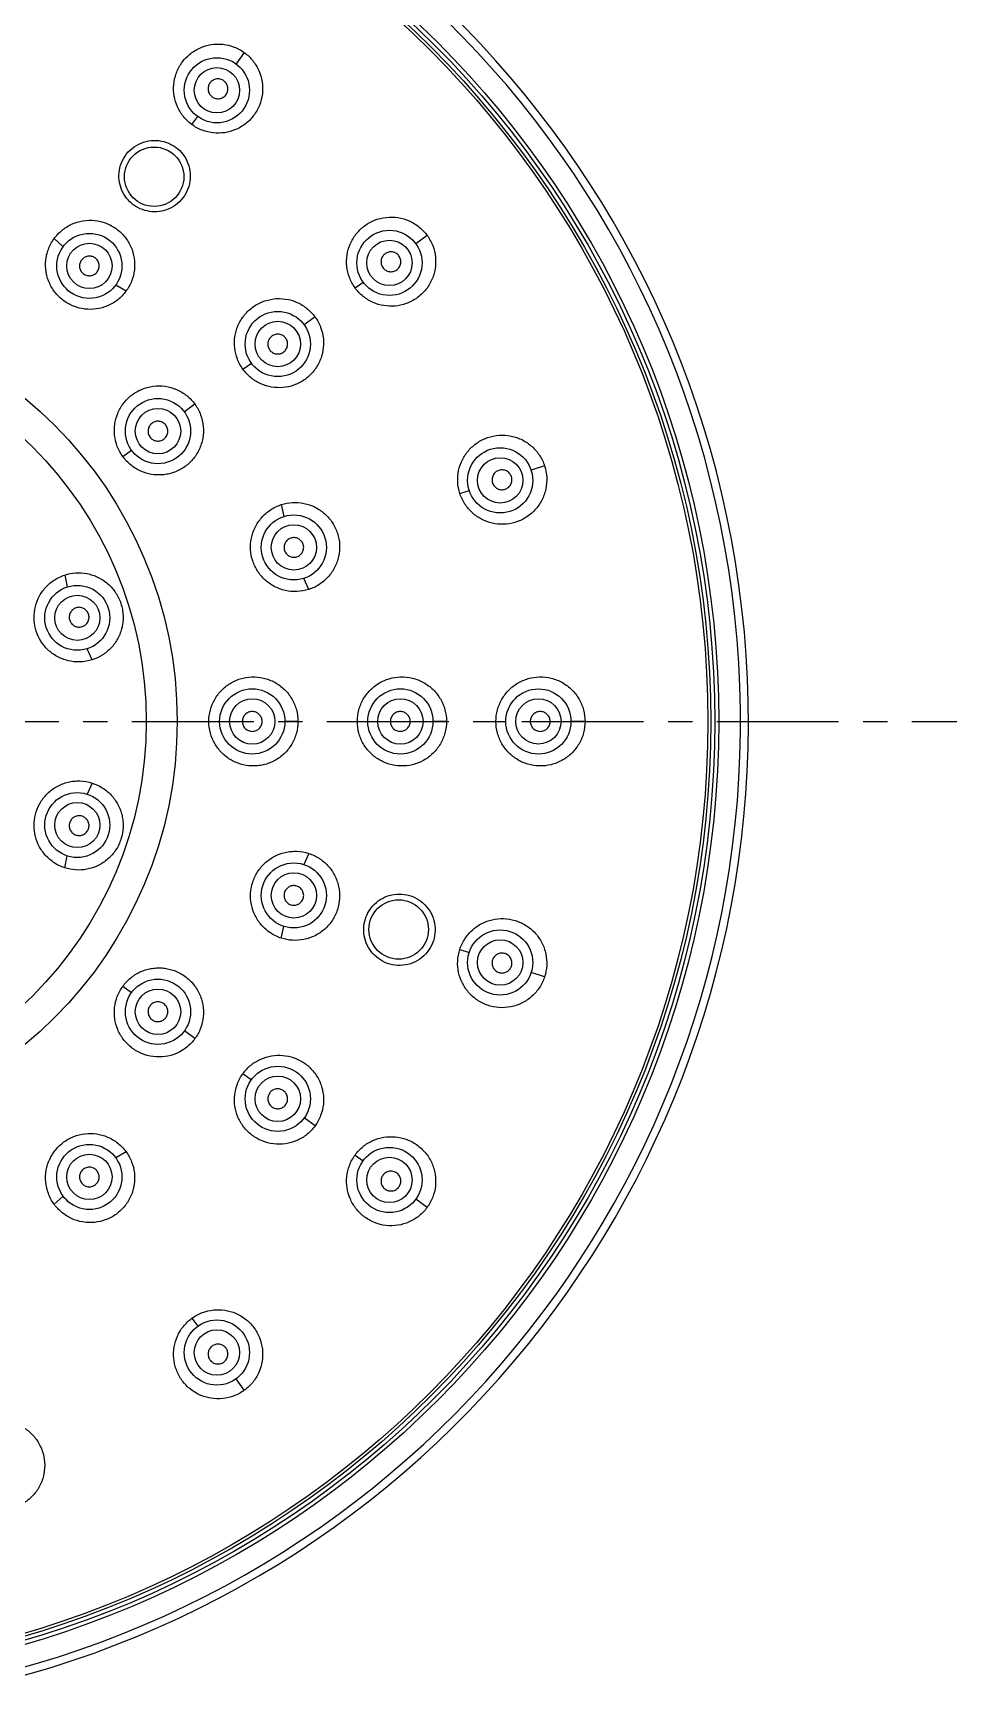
# Model space of a CAD drawing. Extents: x 0 to 1239, y 0 to 509.
# Drawn here: x 154.8 to 202.2, y 202.9 to 287.6 of the extents above; entities that cross this region are included whole.
import ezdxf

# ---------------------------------------------------------------- set-up
doc = ezdxf.new("R2010")
doc.units = 0
doc.header["$LTSCALE"] = 10
doc.header["$MEASUREMENT"] = 0
doc.linetypes.add('CENTER', pattern=[2, 1.25, -0.25, 0.25, -0.25])
doc.layers.get('0').update_dxf_attribs({"linetype": 'CONTINUOUS'})
doc.layers.add('CAXA3', color=7, linetype='CONTINUOUS', lineweight=25)

msp = doc.modelspace()

# ---------------------------------------------------------------- linework, layer by layer
at = {"color": 1, "linetype": 'CENTER', "ltscale": 0.5}
msp.add_line((79.847, 252.349), (202.165, 252.349), dxfattribs=at)
at = {"layer": 'CAXA3', "color": 7, "linetype": 'Continuous', "lineweight": 25}
for p, q in [((165.616, 286.643), (165.194, 286.062)), ((162.93, 282.947), (163.229, 283.358)), ((174.994, 277.265), (174.413, 276.843)), ((155.86, 277.102), (156.319, 276.686)), ((159.557, 274.416), (159.019, 274.724)), ((171.298, 274.579), (171.709, 274.878)), ((169.244, 273.087), (168.685, 272.681)), ((165.548, 270.402), (165.98, 270.716)), ((163.083, 268.611), (162.54, 268.217)), ((159.387, 265.926), (159.834, 266.251)), ((181.015, 265.448), (180.332, 265.226)), ((176.67, 264.036), (177.153, 264.193)), ((167.514, 263.463), (167.641, 262.857)), ((156.409, 259.855), (156.535, 259.244)), ((168.926, 259.118), (168.672, 259.683)), ((157.821, 255.51), (157.564, 256.078)), ((163.798, 252.349), (164.351, 252.349)), ((168.367, 252.349), (167.696, 252.349)), ((171.413, 252.349), (171.948, 252.349)), ((175.982, 252.349), (175.291, 252.349)), ((178.521, 252.349), (179.029, 252.349)), ((183.09, 252.349), (182.371, 252.349)), ((157.821, 249.187), (157.564, 248.619)), ((156.409, 244.842), (156.535, 245.453)), ((168.926, 245.579), (168.672, 245.014)), ((167.514, 241.234), (167.641, 241.84)), ((176.67, 240.661), (177.153, 240.504)), ((181.015, 239.249), (180.332, 239.471)), ((159.387, 238.771), (159.834, 238.447)), ((163.083, 236.086), (162.54, 236.48)), ((165.548, 234.295), (165.98, 233.981)), ((169.244, 231.61), (168.685, 232.016)), ((159.557, 230.281), (159.019, 229.973)), ((171.298, 230.118), (171.709, 229.819)), ((155.86, 227.595), (156.319, 228.011)), ((174.994, 227.432), (174.413, 227.855)), ((162.93, 221.751), (163.229, 221.339)), ((165.616, 218.054), (165.194, 218.636))]:
    msp.add_line(p, q, dxfattribs=at)
for centre, radius in [((140.7, 252.349), 49.244), ((140.7, 252.349), 49.041), ((140.7, 252.349), 48.838), ((140.7, 252.349), 48.691), ((164.21, 284.708), 1.671), ((164.21, 284.708), 1.163), ((160.991, 280.277), 1.523), ((157.669, 275.705), 1.669), ((173.059, 275.859), 1.671), ((157.669, 275.705), 1.161), ((173.059, 275.859), 1.163), ((140.7, 252.349), 21.473), ((167.332, 271.699), 1.672), ((140.7, 252.349), 19.887), ((167.332, 271.699), 1.164), ((161.187, 267.234), 1.673), ((161.187, 267.234), 1.165), ((178.74, 264.709), 1.671), ((178.74, 264.709), 1.163), ((168.157, 261.27), 1.669), ((168.157, 261.27), 1.161), ((157.05, 257.661), 1.665), ((157.05, 257.661), 1.157), ((166.024, 252.349), 1.673), ((166.024, 252.349), 1.165), ((173.62, 252.349), 1.672), ((173.62, 252.349), 1.164), ((180.698, 252.349), 1.671), ((180.698, 252.349), 1.163), ((157.05, 247.036), 1.665), ((157.05, 247.036), 1.157), ((168.157, 243.427), 1.669), ((168.157, 243.427), 1.161), ((173.531, 241.681), 1.523), ((178.74, 239.989), 1.671), ((178.74, 239.989), 1.163), ((161.187, 237.464), 1.673), ((161.187, 237.464), 1.165), ((167.332, 232.999), 1.672), ((167.332, 232.999), 1.164), ((157.669, 228.992), 1.669), ((157.669, 228.992), 1.161), ((173.059, 228.838), 1.671), ((173.059, 228.838), 1.163), ((164.21, 219.99), 1.671), ((164.21, 219.99), 1.163)]:
    msp.add_circle(centre, radius, dxfattribs=at)
for radius, start, end in [(50.767, 283.06601, 256.93399), (50.361, 282.28129, 257.71872)]:
    msp.add_arc((140.7, 252.349), radius, start, end, dxfattribs=at)
for points, knots in [([(162.93, 282.947), (162.768, 283.064), (162.477, 283.341), (162.165, 283.85), (161.995, 284.416), (161.973, 285.004), (162.101, 285.583), (162.378, 286.118), (162.791, 286.57), (163.314, 286.899), (163.904, 287.077), (164.516, 287.093), (165.104, 286.951), (165.456, 286.759), (165.616, 286.643)], [0, 0, 0, 0, 0.602374, 1.192776, 1.776531, 2.358893, 2.944329, 3.540764, 4.149449, 4.764933, 5.376611, 5.982662, 6.58294, 7.175636, 7.175636, 7.175636, 7.175636]), ([(165.616, 286.643), (165.776, 286.526), (166.069, 286.249), (166.387, 285.731), (166.559, 285.142), (166.569, 284.524), (166.416, 283.926), (166.112, 283.395), (165.688, 282.969), (165.178, 282.67), (164.616, 282.512), (164.029, 282.498), (163.449, 282.636), (163.093, 282.828), (162.93, 282.947)], [0, 0, 0, 0, 0.59647, 1.19893, 1.806558, 2.419353, 3.034851, 3.642745, 4.238826, 4.822855, 5.400399, 5.976473, 6.56914, 7.175635, 7.175635, 7.175635, 7.175635]), ([(164.566, 285.197), (164.512, 285.236), (164.388, 285.293), (164.185, 285.301), (163.993, 285.23), (163.843, 285.092), (163.758, 284.906), (163.749, 284.702), (163.82, 284.511), (163.912, 284.411), (163.966, 284.372)], [0, 0, 0, 0, 0.199538, 0.399348, 0.599547, 0.800024, 1.000501, 1.200703, 1.400517, 1.600055, 1.600055, 1.600055, 1.600055]), ([(163.966, 284.372), (164.019, 284.333), (164.143, 284.276), (164.347, 284.268), (164.538, 284.339), (164.688, 284.478), (164.774, 284.663), (164.782, 284.867), (164.712, 285.058), (164.619, 285.158), (164.566, 285.197)], [0, 0, 0, 0, 0.199534, 0.399344, 0.599545, 0.800023, 1.000503, 1.200706, 1.400519, 1.600055, 1.600055, 1.600055, 1.600055]), ([(159.924, 278.841), (159.795, 278.937), (159.555, 279.17), (159.301, 279.606), (159.173, 280.102), (159.187, 280.62), (159.347, 281.122), (159.648, 281.566), (160.067, 281.907), (160.567, 282.112), (161.104, 282.165), (161.623, 282.064), (161.933, 281.903), (162.07, 281.807)], [0, 0, 0, 0, 0.485662, 0.992451, 1.499259, 2.009705, 2.531144, 3.063782, 3.599682, 4.134735, 4.668313, 5.200107, 5.704232, 5.704232, 5.704232, 5.704232]), ([(162.112, 281.777), (162.245, 281.677), (162.493, 281.432), (162.75, 280.971), (162.867, 280.445), (162.827, 279.906), (162.633, 279.401), (162.306, 278.978), (161.879, 278.67), (161.391, 278.495), (160.879, 278.462), (160.384, 278.568), (160.087, 278.725), (159.955, 278.819)], [0, 0, 0, 0, 0.501509, 1.032948, 1.566612, 2.10134, 2.637246, 3.169124, 3.690039, 4.200935, 4.70773, 5.21523, 5.704247, 5.704247, 5.704247, 5.704247]), ([(155.86, 277.102), (155.973, 277.257), (156.244, 277.545), (156.75, 277.862), (157.331, 278.04), (157.941, 278.059), (158.534, 277.918), (159.068, 277.628), (159.508, 277.209), (159.825, 276.688), (159.994, 276.102), (160.004, 275.496), (159.859, 274.917), (159.669, 274.572), (159.557, 274.416)], [0, 0, 0, 0, 0.577922, 1.173093, 1.777108, 2.384007, 2.987295, 3.589115, 4.190947, 4.794545, 5.401284, 6.004209, 6.598436, 7.175637, 7.175637, 7.175637, 7.175637]), ([(171.298, 274.579), (171.18, 274.741), (170.988, 275.095), (170.849, 275.675), (170.862, 276.266), (171.023, 276.832), (171.324, 277.343), (171.752, 277.766), (172.285, 278.068), (172.884, 278.219), (173.5, 278.207), (174.087, 278.033), (174.602, 277.716), (174.878, 277.424), (174.994, 277.265)], [0, 0, 0, 0, 0.602374, 1.192776, 1.776531, 2.358893, 2.944329, 3.540764, 4.149449, 4.764933, 5.376611, 5.982662, 6.58294, 7.175636, 7.175636, 7.175636, 7.175636]), ([(174.994, 277.265), (175.111, 277.105), (175.303, 276.75), (175.445, 276.159), (175.427, 275.546), (175.246, 274.955), (174.915, 274.434), (174.462, 274.022), (173.927, 273.748), (173.35, 273.622), (172.766, 273.645), (172.204, 273.813), (171.695, 274.123), (171.416, 274.416), (171.298, 274.579)], [0, 0, 0, 0, 0.59647, 1.19893, 1.806558, 2.419353, 3.034851, 3.642745, 4.238826, 4.822855, 5.400399, 5.976473, 6.56914, 7.175635, 7.175635, 7.175635, 7.175635]), ([(159.557, 274.416), (159.434, 274.248), (159.146, 273.948), (158.616, 273.633), (158.032, 273.471), (157.435, 273.466), (156.864, 273.61), (156.35, 273.892), (155.923, 274.294), (155.61, 274.793), (155.462, 275.267), (155.419, 275.662), (155.426, 275.963), (155.473, 276.263), (155.589, 276.656), (155.738, 276.934), (155.86, 277.102)], [0, 0, 0, 0, 0.624242, 1.23313, 1.834567, 2.424534, 3.008437, 3.587579, 4.167539, 4.75198, 5.341658, 5.641737, 5.943743, 6.245368, 6.55005, 7.175631, 7.175631, 7.175631, 7.175631]), ([(173.548, 276.215), (173.509, 276.268), (173.409, 276.361), (173.218, 276.431), (173.014, 276.423), (172.829, 276.337), (172.69, 276.187), (172.619, 275.996), (172.627, 275.792), (172.684, 275.668), (172.723, 275.615)], [0, 0, 0, 0, 0.199538, 0.399348, 0.599547, 0.800024, 1.000501, 1.200703, 1.400517, 1.600055, 1.600055, 1.600055, 1.600055]), ([(157.965, 276.112), (157.912, 276.151), (157.789, 276.208), (157.588, 276.215), (157.399, 276.145), (157.251, 276.008), (157.166, 275.825), (157.158, 275.624), (157.228, 275.434), (157.319, 275.335), (157.372, 275.297)], [0, 0, 0, 0, 0.197664, 0.395395, 0.593223, 0.791118, 0.989013, 1.186841, 1.384573, 1.582237, 1.582237, 1.582237, 1.582237]), ([(157.372, 275.297), (157.425, 275.258), (157.548, 275.202), (157.749, 275.194), (157.939, 275.264), (158.087, 275.401), (158.171, 275.584), (158.179, 275.786), (158.11, 275.975), (158.018, 276.074), (157.965, 276.112)], [0, 0, 0, 0, 0.197663, 0.395394, 0.593222, 0.791118, 0.989013, 1.186842, 1.384573, 1.582237, 1.582237, 1.582237, 1.582237]), ([(172.723, 275.615), (172.762, 275.561), (172.862, 275.469), (173.053, 275.399), (173.257, 275.407), (173.442, 275.492), (173.581, 275.642), (173.652, 275.834), (173.644, 276.037), (173.587, 276.161), (173.548, 276.215)], [0, 0, 0, 0, 0.199534, 0.399344, 0.599545, 0.800023, 1.000503, 1.200706, 1.400519, 1.600055, 1.600055, 1.600055, 1.600055]), ([(165.548, 270.402), (165.43, 270.564), (165.239, 270.916), (165.1, 271.493), (165.111, 272.08), (165.269, 272.643), (165.565, 273.154), (165.989, 273.578), (166.519, 273.884), (167.117, 274.04), (167.734, 274.032), (168.324, 273.861), (168.846, 273.544), (169.126, 273.249), (169.244, 273.087)], [0, 0, 0, 0, 0.601485, 1.188598, 1.768265, 2.347076, 2.929849, 3.52498, 4.132313, 4.748007, 5.35986, 5.968388, 6.573373, 7.175635, 7.175635, 7.175635, 7.175635]), ([(169.244, 273.087), (169.362, 272.925), (169.556, 272.566), (169.696, 271.971), (169.675, 271.356), (169.491, 270.766), (169.157, 270.247), (168.703, 269.839), (168.169, 269.568), (167.594, 269.444), (167.01, 269.468), (166.449, 269.638), (165.942, 269.949), (165.665, 270.24), (165.548, 270.402)], [0, 0, 0, 0, 0.604307, 1.210446, 1.819562, 2.432059, 3.047096, 3.652889, 4.246517, 4.827827, 5.405884, 5.984854, 6.57245, 7.175635, 7.175635, 7.175635, 7.175635]), ([(167.741, 271.995), (167.702, 272.049), (167.602, 272.141), (167.411, 272.211), (167.207, 272.203), (167.022, 272.118), (166.884, 271.968), (166.813, 271.777), (166.821, 271.574), (166.878, 271.45), (166.917, 271.397)], [0, 0, 0, 0, 0.199421, 0.398995, 0.598788, 0.798735, 0.998682, 1.198476, 1.398052, 1.597474, 1.597474, 1.597474, 1.597474]), ([(166.917, 271.397), (166.956, 271.343), (167.056, 271.251), (167.247, 271.181), (167.45, 271.189), (167.636, 271.274), (167.774, 271.424), (167.845, 271.615), (167.837, 271.818), (167.78, 271.942), (167.741, 271.995)], [0, 0, 0, 0, 0.199419, 0.398993, 0.598786, 0.798734, 0.998683, 1.198478, 1.398053, 1.597474, 1.597474, 1.597474, 1.597474]), ([(159.387, 265.926), (159.27, 266.087), (159.08, 266.437), (158.941, 267.011), (158.949, 267.591), (159.101, 268.151), (159.392, 268.66), (159.81, 269.088), (160.338, 269.399), (160.935, 269.562), (161.556, 269.558), (162.151, 269.391), (162.68, 269.074), (162.964, 268.776), (163.083, 268.611)], [0, 0, 0, 0, 0.600227, 1.182492, 1.755869, 2.32901, 2.907518, 3.50138, 4.109205, 4.727939, 5.342125, 5.95429, 6.564368, 7.175634, 7.175634, 7.175634, 7.175634]), ([(163.083, 268.611), (163.203, 268.447), (163.399, 268.083), (163.538, 267.48), (163.511, 266.862), (163.322, 266.274), (162.987, 265.76), (162.606, 265.422), (162.259, 265.219), (161.986, 265.104), (161.706, 265.027), (161.329, 264.972), (160.849, 264.993), (160.292, 265.161), (159.784, 265.47), (159.506, 265.762), (159.387, 265.926)], [0, 0, 0, 0, 0.61257, 1.224671, 1.838662, 2.45158, 3.057488, 3.663785, 3.964974, 4.262113, 4.550907, 4.836263, 5.405491, 5.9801, 6.567759, 7.175635, 7.175635, 7.175635, 7.175635]), ([(161.597, 267.531), (161.558, 267.585), (161.458, 267.677), (161.267, 267.747), (161.064, 267.739), (160.88, 267.654), (160.741, 267.505), (160.671, 267.314), (160.679, 267.111), (160.736, 266.988), (160.775, 266.934)], [0, 0, 0, 0, 0.199289, 0.398595, 0.597925, 0.797272, 0.996619, 1.19595, 1.395256, 1.594545, 1.594545, 1.594545, 1.594545]), ([(160.775, 266.934), (160.814, 266.881), (160.914, 266.788), (161.104, 266.718), (161.307, 266.726), (161.492, 266.811), (161.63, 266.961), (161.7, 267.151), (161.692, 267.354), (161.635, 267.478), (161.597, 267.531)], [0, 0, 0, 0, 0.199289, 0.398595, 0.597925, 0.797272, 0.99662, 1.19595, 1.395256, 1.594545, 1.594545, 1.594545, 1.594545]), ([(176.67, 264.036), (176.608, 264.226), (176.535, 264.622), (176.582, 265.217), (176.776, 265.774), (177.104, 266.263), (177.549, 266.656), (178.087, 266.926), (178.687, 267.049), (179.303, 267.008), (179.886, 266.805), (180.39, 266.459), (180.782, 265.998), (180.954, 265.635), (181.015, 265.448)], [0, 0, 0, 0, 0.602374, 1.192776, 1.776531, 2.358893, 2.944329, 3.540764, 4.149449, 4.764933, 5.376611, 5.982662, 6.58294, 7.175636, 7.175636, 7.175636, 7.175636]), ([(181.015, 265.448), (181.076, 265.259), (181.15, 264.862), (181.102, 264.257), (180.896, 263.679), (180.541, 263.173), (180.065, 262.78), (179.507, 262.528), (178.913, 262.433), (178.326, 262.491), (177.778, 262.693), (177.295, 263.027), (176.907, 263.48), (176.732, 263.844), (176.67, 264.036)], [0, 0, 0, 0, 0.59647, 1.19893, 1.806558, 2.419353, 3.034851, 3.642745, 4.238826, 4.822855, 5.400399, 5.976473, 6.56914, 7.175635, 7.175635, 7.175635, 7.175635]), ([(179.316, 264.896), (179.295, 264.959), (179.229, 265.078), (179.068, 265.203), (178.872, 265.259), (178.669, 265.235), (178.491, 265.135), (178.364, 264.975), (178.309, 264.779), (178.325, 264.643), (178.345, 264.58)], [0, 0, 0, 0, 0.199538, 0.399348, 0.599547, 0.800024, 1.000501, 1.200703, 1.400517, 1.600055, 1.600055, 1.600055, 1.600055]), ([(178.345, 264.58), (178.366, 264.518), (178.432, 264.399), (178.592, 264.273), (178.789, 264.217), (178.992, 264.241), (179.17, 264.341), (179.296, 264.502), (179.352, 264.697), (179.336, 264.833), (179.316, 264.896)], [0, 0, 0, 0, 0.199534, 0.399344, 0.599545, 0.800023, 1.000503, 1.200706, 1.400519, 1.600055, 1.600055, 1.600055, 1.600055]), ([(167.514, 263.463), (167.697, 263.523), (168.085, 263.597), (168.681, 263.555), (169.255, 263.357), (169.76, 263.015), (170.157, 262.552), (170.419, 262.004), (170.529, 261.406), (170.479, 260.798), (170.271, 260.225), (169.923, 259.728), (169.465, 259.345), (169.109, 259.177), (168.926, 259.118)], [0, 0, 0, 0, 0.577922, 1.173093, 1.777108, 2.384007, 2.987295, 3.589115, 4.190947, 4.794545, 5.401284, 6.004209, 6.598436, 7.175637, 7.175637, 7.175637, 7.175637]), ([(168.926, 259.118), (168.729, 259.054), (168.319, 258.98), (167.705, 259.038), (167.137, 259.25), (166.651, 259.596), (166.273, 260.049), (166.024, 260.579), (165.915, 261.155), (165.955, 261.743), (166.114, 262.213), (166.311, 262.558), (166.494, 262.797), (166.708, 263.012), (167.033, 263.262), (167.316, 263.399), (167.514, 263.463)], [0, 0, 0, 0, 0.624332, 1.23331, 1.834834, 2.424875, 3.008856, 3.588087, 4.168182, 4.752678, 5.342209, 5.642028, 5.943776, 6.245289, 6.549936, 7.175631, 7.175631, 7.175631, 7.175631]), ([(168.636, 261.426), (168.615, 261.488), (168.549, 261.606), (168.391, 261.73), (168.197, 261.785), (167.996, 261.761), (167.82, 261.663), (167.695, 261.504), (167.641, 261.31), (167.657, 261.176), (167.677, 261.114)], [0, 0, 0, 0, 0.197664, 0.395395, 0.593223, 0.791118, 0.989013, 1.186841, 1.384573, 1.582237, 1.582237, 1.582237, 1.582237]), ([(167.677, 261.114), (167.697, 261.052), (167.763, 260.934), (167.921, 260.809), (168.115, 260.755), (168.316, 260.778), (168.492, 260.877), (168.617, 261.035), (168.672, 261.229), (168.656, 261.363), (168.636, 261.426)], [0, 0, 0, 0, 0.197663, 0.395394, 0.593222, 0.791118, 0.989013, 1.186842, 1.384573, 1.582237, 1.582237, 1.582237, 1.582237]), ([(157.821, 255.51), (157.618, 255.444), (157.198, 255.37), (156.574, 255.435), (156.007, 255.655), (155.529, 256.005), (155.163, 256.452), (154.921, 256.969), (154.812, 257.531), (154.846, 258.109), (154.997, 258.575), (155.189, 258.922), (155.37, 259.166), (155.584, 259.387), (155.915, 259.647), (156.206, 259.789), (156.409, 259.855)], [0, 0, 0, 0, 0.642279, 1.2625, 1.866043, 2.449799, 3.022306, 3.586167, 4.151078, 4.724555, 5.308464, 5.608707, 5.913121, 6.219848, 6.531605, 7.175623, 7.175623, 7.175623, 7.175623]), ([(156.409, 259.855), (156.587, 259.913), (156.968, 259.987), (157.557, 259.951), (158.036, 259.79), (158.386, 259.589), (158.626, 259.405), (158.839, 259.192), (159.085, 258.871), (159.267, 258.499), (159.369, 258.098), (159.405, 257.788), (159.398, 257.479), (159.35, 257.176), (159.263, 256.883), (159.097, 256.515), (158.804, 256.105), (158.35, 255.731), (157.999, 255.568), (157.821, 255.51)], [0, 0, 0, 0, 0.561935, 1.15173, 1.755721, 2.059839, 2.363271, 2.662159, 2.961976, 3.575289, 3.888638, 4.201735, 4.509258, 4.814752, 5.120621, 5.425122, 6.026407, 6.613969, 7.175638, 7.175638, 7.175638, 7.175638]), ([(157.627, 257.849), (157.607, 257.912), (157.54, 258.03), (157.381, 258.156), (157.185, 258.211), (156.983, 258.187), (156.806, 258.088), (156.68, 257.928), (156.625, 257.733), (156.641, 257.598), (156.661, 257.535)], [0, 0, 0, 0, 0.199289, 0.398595, 0.597925, 0.797272, 0.996619, 1.19595, 1.395256, 1.594545, 1.594545, 1.594545, 1.594545]), ([(156.661, 257.535), (156.682, 257.472), (156.748, 257.353), (156.908, 257.228), (157.103, 257.172), (157.305, 257.196), (157.483, 257.296), (157.608, 257.455), (157.664, 257.651), (157.648, 257.786), (157.627, 257.849)], [0, 0, 0, 0, 0.199289, 0.398595, 0.597925, 0.797272, 0.99662, 1.19595, 1.395256, 1.594545, 1.594545, 1.594545, 1.594545]), ([(163.798, 252.349), (163.798, 252.549), (163.851, 252.945), (164.076, 253.49), (164.424, 253.953), (164.874, 254.316), (165.408, 254.558), (165.999, 254.658), (166.609, 254.6), (167.188, 254.38), (167.689, 254.012), (168.072, 253.527), (168.313, 252.96), (168.367, 252.552), (168.367, 252.349)], [0, 0, 0, 0, 0.603171, 1.184749, 1.756596, 2.326688, 2.906552, 3.500104, 4.109327, 4.727555, 5.342359, 5.95489, 6.564752, 7.175633, 7.175633, 7.175633, 7.175633]), ([(171.413, 252.349), (171.413, 252.549), (171.466, 252.946), (171.693, 253.495), (172.046, 253.962), (172.504, 254.325), (173.043, 254.564), (173.636, 254.659), (174.245, 254.595), (174.82, 254.37), (175.315, 254.001), (175.693, 253.516), (175.929, 252.953), (175.982, 252.549), (175.982, 252.349)], [0, 0, 0, 0, 0.602565, 1.188825, 1.767531, 2.344201, 2.928193, 3.52282, 4.131494, 4.746484, 5.359161, 5.96763, 6.573061, 7.175635, 7.175635, 7.175635, 7.175635]), ([(178.521, 252.349), (178.521, 252.549), (178.574, 252.947), (178.802, 253.498), (179.159, 253.968), (179.621, 254.331), (180.165, 254.568), (180.76, 254.659), (181.369, 254.591), (181.943, 254.362), (182.434, 253.989), (182.807, 253.504), (183.038, 252.944), (183.09, 252.546), (183.09, 252.349)], [0, 0, 0, 0, 0.602693, 1.192449, 1.775576, 2.356649, 2.942922, 3.539057, 4.148673, 4.763747, 5.376001, 5.982087, 6.582682, 7.175636, 7.175636, 7.175636, 7.175636]), ([(166.53, 252.349), (166.53, 252.415), (166.503, 252.548), (166.39, 252.717), (166.221, 252.83), (166.022, 252.87), (165.822, 252.83), (165.653, 252.717), (165.54, 252.548), (165.514, 252.415), (165.514, 252.349)], [0, 0, 0, 0, 0.199289, 0.398595, 0.597925, 0.797272, 0.996619, 1.19595, 1.395256, 1.594545, 1.594545, 1.594545, 1.594545]), ([(174.124, 252.349), (174.124, 252.415), (174.098, 252.548), (173.985, 252.717), (173.815, 252.831), (173.615, 252.87), (173.415, 252.831), (173.246, 252.717), (173.133, 252.548), (173.106, 252.415), (173.106, 252.349)], [0, 0, 0, 0, 0.199421, 0.398995, 0.598788, 0.798735, 0.998682, 1.198476, 1.398052, 1.597474, 1.597474, 1.597474, 1.597474]), ([(181.303, 252.349), (181.303, 252.415), (181.276, 252.549), (181.163, 252.718), (180.993, 252.831), (180.793, 252.871), (180.592, 252.831), (180.422, 252.718), (180.309, 252.549), (180.282, 252.415), (180.282, 252.349)], [0, 0, 0, 0, 0.199538, 0.399348, 0.599547, 0.800024, 1.000501, 1.200703, 1.400517, 1.600055, 1.600055, 1.600055, 1.600055]), ([(168.367, 252.349), (168.367, 252.145), (168.313, 251.737), (168.072, 251.17), (167.752, 250.766), (167.439, 250.502), (167.179, 250.336), (166.897, 250.207), (166.602, 250.117), (166.3, 250.068), (165.9, 250.056), (165.412, 250.139), (164.878, 250.379), (164.426, 250.741), (164.077, 251.205), (163.851, 251.751), (163.798, 252.148), (163.798, 252.349)], [0, 0, 0, 0, 0.611297, 1.220642, 1.832814, 2.139805, 2.447546, 2.758317, 3.068065, 3.373049, 3.674789, 4.267375, 4.844128, 5.416085, 5.989395, 6.572082, 7.175639, 7.175639, 7.175639, 7.175639]), ([(165.514, 252.349), (165.514, 252.283), (165.54, 252.149), (165.653, 251.98), (165.822, 251.867), (166.022, 251.828), (166.221, 251.867), (166.39, 251.98), (166.503, 252.149), (166.53, 252.283), (166.53, 252.349)], [0, 0, 0, 0, 0.199289, 0.398595, 0.597925, 0.797272, 0.99662, 1.19595, 1.395256, 1.594545, 1.594545, 1.594545, 1.594545]), ([(175.982, 252.349), (175.982, 252.148), (175.929, 251.745), (175.693, 251.181), (175.315, 250.697), (174.82, 250.327), (174.245, 250.102), (173.638, 250.039), (173.046, 250.133), (172.507, 250.37), (172.048, 250.733), (171.694, 251.2), (171.466, 251.75), (171.413, 252.148), (171.413, 252.349)], [0, 0, 0, 0, 0.60296, 1.208019, 1.817158, 2.42868, 3.04515, 3.650596, 4.244998, 4.826438, 5.404858, 5.984368, 6.572018, 7.175635, 7.175635, 7.175635, 7.175635]), ([(173.106, 252.349), (173.106, 252.283), (173.133, 252.149), (173.246, 251.98), (173.415, 251.867), (173.615, 251.827), (173.815, 251.867), (173.985, 251.98), (174.098, 252.149), (174.124, 252.283), (174.124, 252.349)], [0, 0, 0, 0, 0.199419, 0.398993, 0.598786, 0.798734, 0.998683, 1.198478, 1.398053, 1.597474, 1.597474, 1.597474, 1.597474]), ([(183.09, 252.349), (183.09, 252.151), (183.038, 251.751), (182.806, 251.191), (182.431, 250.705), (181.938, 250.333), (181.364, 250.105), (180.755, 250.038), (180.161, 250.13), (179.619, 250.367), (179.16, 250.728), (178.804, 251.195), (178.574, 251.746), (178.521, 252.147), (178.521, 252.349)], [0, 0, 0, 0, 0.59496, 1.196632, 1.8043, 2.416444, 3.033136, 3.640689, 4.237518, 4.821511, 5.399564, 5.975927, 6.568811, 7.175635, 7.175635, 7.175635, 7.175635]), ([(180.282, 252.349), (180.282, 252.283), (180.309, 252.149), (180.422, 251.98), (180.592, 251.866), (180.793, 251.826), (180.993, 251.866), (181.163, 251.98), (181.276, 252.149), (181.303, 252.283), (181.303, 252.349)], [0, 0, 0, 0, 0.199534, 0.399344, 0.599545, 0.800023, 1.000503, 1.200706, 1.400519, 1.600055, 1.600055, 1.600055, 1.600055]), ([(156.409, 244.842), (156.206, 244.908), (155.823, 245.095), (155.356, 245.515), (155.027, 246.027), (154.846, 246.59), (154.812, 247.167), (154.921, 247.728), (155.163, 248.246), (155.53, 248.694), (155.926, 248.983), (156.285, 249.15), (156.575, 249.242), (156.879, 249.294), (157.299, 249.309), (157.618, 249.254), (157.821, 249.187)], [0, 0, 0, 0, 0.642279, 1.262496, 1.86604, 2.449796, 3.022303, 3.586164, 4.151076, 4.724552, 5.308461, 5.608704, 5.913117, 6.219847, 6.531608, 7.175623, 7.175623, 7.175623, 7.175623]), ([(157.821, 249.187), (157.999, 249.13), (158.351, 248.966), (158.806, 248.59), (159.099, 248.179), (159.264, 247.81), (159.35, 247.52), (159.397, 247.222), (159.407, 246.818), (159.335, 246.411), (159.183, 246.026), (159.03, 245.755), (158.842, 245.509), (158.626, 245.292), (158.383, 245.106), (158.032, 244.905), (157.555, 244.746), (156.967, 244.711), (156.587, 244.784), (156.409, 244.842)], [0, 0, 0, 0, 0.561935, 1.15173, 1.755721, 2.059839, 2.363271, 2.662159, 2.961976, 3.575289, 3.888638, 4.201735, 4.509258, 4.814752, 5.120621, 5.425122, 6.026407, 6.613969, 7.175638, 7.175638, 7.175638, 7.175638]), ([(157.627, 246.849), (157.648, 246.911), (157.664, 247.046), (157.608, 247.242), (157.483, 247.402), (157.305, 247.501), (157.103, 247.525), (156.908, 247.47), (156.748, 247.344), (156.682, 247.225), (156.661, 247.162)], [0, 0, 0, 0, 0.199289, 0.398595, 0.597925, 0.797272, 0.996619, 1.19595, 1.395256, 1.594545, 1.594545, 1.594545, 1.594545]), ([(156.661, 247.162), (156.641, 247.1), (156.625, 246.964), (156.68, 246.769), (156.806, 246.609), (156.983, 246.51), (157.185, 246.486), (157.381, 246.541), (157.54, 246.667), (157.607, 246.786), (157.627, 246.849)], [0, 0, 0, 0, 0.199289, 0.398595, 0.597925, 0.797272, 0.99662, 1.19595, 1.395256, 1.594545, 1.594545, 1.594545, 1.594545]), ([(167.514, 241.234), (167.317, 241.298), (166.942, 241.479), (166.479, 241.887), (166.144, 242.392), (165.954, 242.958), (165.915, 243.546), (166.025, 244.122), (166.275, 244.652), (166.654, 245.104), (167.059, 245.391), (167.421, 245.554), (167.709, 245.64), (168.008, 245.688), (168.419, 245.699), (168.728, 245.644), (168.926, 245.579)], [0, 0, 0, 0, 0.624332, 1.23331, 1.834834, 2.424875, 3.008856, 3.588087, 4.168182, 4.752678, 5.342209, 5.642028, 5.943776, 6.245289, 6.549936, 7.175631, 7.175631, 7.175631, 7.175631]), ([(168.926, 245.579), (169.109, 245.52), (169.466, 245.352), (169.924, 244.968), (170.272, 244.47), (170.479, 243.896), (170.528, 243.289), (170.418, 242.691), (170.155, 242.143), (169.758, 241.681), (169.253, 241.339), (168.679, 241.142), (168.084, 241.101), (167.697, 241.175), (167.514, 241.234)], [0, 0, 0, 0, 0.577922, 1.173093, 1.777108, 2.384007, 2.987295, 3.589115, 4.190947, 4.794545, 5.401284, 6.004209, 6.598436, 7.175637, 7.175637, 7.175637, 7.175637]), ([(167.677, 243.583), (167.657, 243.521), (167.641, 243.387), (167.695, 243.193), (167.82, 243.034), (167.996, 242.936), (168.197, 242.912), (168.391, 242.967), (168.549, 243.092), (168.615, 243.209), (168.636, 243.272)], [0, 0, 0, 0, 0.197663, 0.395394, 0.593222, 0.791118, 0.989013, 1.186842, 1.384573, 1.582237, 1.582237, 1.582237, 1.582237]), ([(168.636, 243.272), (168.656, 243.334), (168.672, 243.468), (168.617, 243.662), (168.492, 243.82), (168.316, 243.919), (168.115, 243.943), (167.921, 243.888), (167.763, 243.763), (167.697, 243.645), (167.677, 243.583)], [0, 0, 0, 0, 0.197664, 0.395395, 0.593223, 0.791118, 0.989013, 1.186841, 1.384573, 1.582237, 1.582237, 1.582237, 1.582237]), ([(171.926, 242.471), (171.963, 242.546), (172.089, 242.765), (172.373, 243.083), (172.805, 243.356), (173.301, 243.503), (173.828, 243.505), (174.343, 243.356), (174.797, 243.062), (175.146, 242.65), (175.362, 242.156), (175.427, 241.623), (175.367, 241.27), (175.312, 241.102)], [0, 0, 0, 0, 0.251438, 0.758066, 1.263235, 1.772905, 2.294575, 2.827591, 3.363734, 3.898153, 4.430668, 4.962175, 5.491956, 5.491956, 5.491956, 5.491956]), ([(175.312, 241.102), (175.258, 240.936), (175.1, 240.615), (174.735, 240.222), (174.271, 239.949), (173.746, 239.82), (173.206, 239.848), (172.702, 240.029), (172.277, 240.34), (171.96, 240.75), (171.77, 241.227), (171.718, 241.736), (171.778, 242.073), (171.83, 242.234)], [0, 0, 0, 0, 0.52674, 1.058203, 1.591891, 2.126644, 2.662575, 3.194477, 3.715415, 4.226334, 4.733152, 5.240676, 5.748482, 5.748482, 5.748482, 5.748482]), ([(176.67, 240.661), (176.732, 240.852), (176.905, 241.214), (177.293, 241.668), (177.778, 242.005), (178.33, 242.207), (178.921, 242.264), (179.515, 242.166), (180.072, 241.913), (180.547, 241.518), (180.899, 241.011), (181.103, 240.435), (181.15, 239.832), (181.076, 239.437), (181.015, 239.249)], [0, 0, 0, 0, 0.602374, 1.192776, 1.776531, 2.358893, 2.944329, 3.540764, 4.149449, 4.764933, 5.376611, 5.982662, 6.58294, 7.175636, 7.175636, 7.175636, 7.175636]), ([(181.015, 239.249), (180.954, 239.061), (180.78, 238.696), (180.385, 238.235), (179.879, 237.889), (179.295, 237.688), (178.678, 237.649), (178.079, 237.774), (177.543, 238.046), (177.101, 238.438), (176.777, 238.924), (176.583, 239.477), (176.534, 240.072), (176.607, 240.469), (176.67, 240.661)], [0, 0, 0, 0, 0.59647, 1.19893, 1.806558, 2.419353, 3.034851, 3.642745, 4.238826, 4.822855, 5.400399, 5.976473, 6.56914, 7.175635, 7.175635, 7.175635, 7.175635]), ([(178.345, 240.117), (178.325, 240.054), (178.309, 239.919), (178.364, 239.723), (178.491, 239.562), (178.669, 239.463), (178.872, 239.438), (179.068, 239.494), (179.229, 239.62), (179.295, 239.739), (179.316, 239.802)], [0, 0, 0, 0, 0.199534, 0.399344, 0.599545, 0.800023, 1.000503, 1.200706, 1.400519, 1.600055, 1.600055, 1.600055, 1.600055]), ([(179.316, 239.802), (179.336, 239.864), (179.352, 240), (179.296, 240.196), (179.17, 240.356), (178.992, 240.456), (178.789, 240.48), (178.592, 240.425), (178.432, 240.299), (178.366, 240.18), (178.345, 240.117)], [0, 0, 0, 0, 0.199538, 0.399348, 0.599547, 0.800024, 1.000501, 1.200703, 1.400517, 1.600055, 1.600055, 1.600055, 1.600055]), ([(159.387, 238.771), (159.502, 238.93), (159.772, 239.215), (160.267, 239.525), (160.729, 239.671), (161.109, 239.716), (161.396, 239.714), (161.681, 239.675), (161.964, 239.601), (162.24, 239.488), (162.506, 239.335), (162.753, 239.146), (162.973, 238.923), (163.159, 238.673), (163.359, 238.314), (163.514, 237.821), (163.536, 237.204), (163.396, 236.607), (163.201, 236.248), (163.083, 236.086)], [0, 0, 0, 0, 0.587742, 1.165564, 1.738706, 2.025759, 2.313091, 2.599156, 2.888997, 3.188485, 3.494133, 3.806694, 4.121048, 4.431788, 4.740953, 5.352766, 5.965444, 6.57437, 7.175646, 7.175646, 7.175646, 7.175646]), ([(163.083, 236.086), (162.964, 235.921), (162.679, 235.623), (162.15, 235.305), (161.554, 235.139), (160.933, 235.136), (160.336, 235.299), (159.81, 235.61), (159.392, 236.036), (159.102, 236.545), (158.95, 237.103), (158.94, 237.683), (159.079, 238.258), (159.269, 238.609), (159.387, 238.771)], [0, 0, 0, 0, 0.611797, 1.222667, 1.83536, 2.450572, 3.068576, 3.6748, 4.267121, 4.844062, 5.416435, 5.989218, 6.572571, 7.175634, 7.175634, 7.175634, 7.175634]), ([(160.775, 237.763), (160.736, 237.71), (160.679, 237.586), (160.671, 237.383), (160.741, 237.192), (160.88, 237.043), (161.064, 236.958), (161.267, 236.95), (161.458, 237.02), (161.558, 237.113), (161.597, 237.166)], [0, 0, 0, 0, 0.199289, 0.398595, 0.597925, 0.797272, 0.99662, 1.19595, 1.395256, 1.594545, 1.594545, 1.594545, 1.594545]), ([(161.597, 237.166), (161.635, 237.22), (161.692, 237.343), (161.7, 237.546), (161.63, 237.737), (161.492, 237.886), (161.307, 237.971), (161.104, 237.979), (160.914, 237.909), (160.814, 237.816), (160.775, 237.763)], [0, 0, 0, 0, 0.199289, 0.398595, 0.597925, 0.797272, 0.996619, 1.19595, 1.395256, 1.594545, 1.594545, 1.594545, 1.594545]), ([(165.548, 234.295), (165.665, 234.457), (165.941, 234.748), (166.447, 235.058), (167.009, 235.229), (167.593, 235.253), (168.17, 235.129), (168.705, 234.857), (169.16, 234.447), (169.492, 233.927), (169.675, 233.337), (169.696, 232.724), (169.556, 232.13), (169.362, 231.772), (169.244, 231.61)], [0, 0, 0, 0, 0.601485, 1.188598, 1.768265, 2.347076, 2.929849, 3.52498, 4.132313, 4.748007, 5.35986, 5.968388, 6.573373, 7.175635, 7.175635, 7.175635, 7.175635]), ([(169.244, 231.61), (169.126, 231.447), (168.845, 231.152), (168.322, 230.835), (167.731, 230.665), (167.113, 230.658), (166.516, 230.815), (165.988, 231.12), (165.565, 231.544), (165.269, 232.054), (165.111, 232.616), (165.1, 233.202), (165.239, 233.78), (165.43, 234.133), (165.548, 234.295)], [0, 0, 0, 0, 0.604307, 1.210446, 1.819562, 2.432059, 3.047096, 3.652889, 4.246517, 4.827827, 5.405884, 5.984854, 6.57245, 7.175635, 7.175635, 7.175635, 7.175635]), ([(166.917, 233.3), (166.878, 233.247), (166.821, 233.123), (166.813, 232.92), (166.884, 232.729), (167.022, 232.579), (167.207, 232.494), (167.411, 232.486), (167.602, 232.556), (167.702, 232.649), (167.741, 232.702)], [0, 0, 0, 0, 0.199419, 0.398993, 0.598786, 0.798734, 0.998683, 1.198478, 1.398053, 1.597474, 1.597474, 1.597474, 1.597474]), ([(167.741, 232.702), (167.78, 232.756), (167.837, 232.879), (167.845, 233.082), (167.774, 233.274), (167.636, 233.423), (167.45, 233.509), (167.247, 233.517), (167.056, 233.447), (166.956, 233.354), (166.917, 233.3)], [0, 0, 0, 0, 0.199421, 0.398995, 0.598788, 0.798735, 0.998682, 1.198476, 1.398052, 1.597474, 1.597474, 1.597474, 1.597474]), ([(155.86, 227.595), (155.738, 227.763), (155.542, 228.13), (155.406, 228.732), (155.433, 229.338), (155.612, 229.907), (155.926, 230.406), (156.353, 230.807), (156.867, 231.089), (157.439, 231.232), (157.935, 231.226), (158.323, 231.145), (158.608, 231.045), (158.878, 230.908), (159.216, 230.676), (159.434, 230.449), (159.557, 230.281)], [0, 0, 0, 0, 0.624332, 1.23331, 1.834834, 2.424875, 3.008856, 3.588087, 4.168182, 4.752678, 5.342209, 5.642028, 5.943776, 6.245289, 6.549936, 7.175631, 7.175631, 7.175631, 7.175631]), ([(171.298, 230.118), (171.415, 230.28), (171.692, 230.571), (172.201, 230.883), (172.767, 231.053), (173.355, 231.075), (173.934, 230.947), (174.469, 230.67), (174.92, 230.257), (175.25, 229.734), (175.428, 229.144), (175.444, 228.532), (175.302, 227.945), (175.11, 227.592), (174.994, 227.432)], [0, 0, 0, 0, 0.602374, 1.192776, 1.776531, 2.358893, 2.944329, 3.540764, 4.149449, 4.764933, 5.376611, 5.982662, 6.58294, 7.175636, 7.175636, 7.175636, 7.175636]), ([(159.557, 230.281), (159.669, 230.126), (159.859, 229.78), (160.004, 229.201), (159.994, 228.594), (159.825, 228.009), (159.508, 227.489), (159.069, 227.07), (158.536, 226.78), (157.943, 226.639), (157.331, 226.657), (156.749, 226.836), (156.243, 227.153), (155.973, 227.44), (155.86, 227.595)], [0, 0, 0, 0, 0.577293, 1.171779, 1.775106, 2.381388, 2.984012, 3.585215, 4.186187, 4.789256, 5.397212, 6.005586, 6.598895, 7.175637, 7.175637, 7.175637, 7.175637]), ([(174.994, 227.432), (174.877, 227.272), (174.6, 226.979), (174.082, 226.662), (173.493, 226.489), (172.875, 226.479), (172.277, 226.633), (171.746, 226.936), (171.319, 227.36), (171.021, 227.87), (170.862, 228.432), (170.849, 229.019), (170.987, 229.599), (171.179, 229.955), (171.298, 230.118)], [0, 0, 0, 0, 0.59647, 1.19893, 1.806558, 2.419353, 3.034851, 3.642745, 4.238826, 4.822855, 5.400399, 5.976473, 6.56914, 7.175635, 7.175635, 7.175635, 7.175635]), ([(157.372, 229.4), (157.319, 229.362), (157.228, 229.263), (157.158, 229.074), (157.166, 228.872), (157.251, 228.689), (157.399, 228.552), (157.588, 228.482), (157.789, 228.49), (157.912, 228.546), (157.965, 228.585)], [0, 0, 0, 0, 0.197663, 0.395394, 0.593222, 0.791118, 0.989013, 1.186842, 1.384573, 1.582237, 1.582237, 1.582237, 1.582237]), ([(157.965, 228.585), (158.018, 228.623), (158.11, 228.722), (158.179, 228.912), (158.171, 229.113), (158.087, 229.296), (157.939, 229.433), (157.749, 229.503), (157.548, 229.496), (157.425, 229.439), (157.372, 229.4)], [0, 0, 0, 0, 0.197664, 0.395395, 0.593223, 0.791118, 0.989013, 1.186841, 1.384573, 1.582237, 1.582237, 1.582237, 1.582237]), ([(172.723, 229.082), (172.684, 229.029), (172.627, 228.905), (172.619, 228.702), (172.69, 228.51), (172.829, 228.36), (173.014, 228.274), (173.218, 228.266), (173.409, 228.337), (173.509, 228.429), (173.548, 228.483)], [0, 0, 0, 0, 0.199534, 0.399344, 0.599545, 0.800023, 1.000503, 1.200706, 1.400519, 1.600055, 1.600055, 1.600055, 1.600055]), ([(173.548, 228.483), (173.587, 228.536), (173.644, 228.66), (173.652, 228.863), (173.581, 229.055), (173.442, 229.205), (173.257, 229.291), (173.053, 229.299), (172.862, 229.229), (172.762, 229.136), (172.723, 229.082)], [0, 0, 0, 0, 0.199538, 0.399348, 0.599547, 0.800024, 1.000501, 1.200703, 1.400517, 1.600055, 1.600055, 1.600055, 1.600055]), ([(162.93, 221.751), (163.092, 221.868), (163.446, 222.06), (164.026, 222.199), (164.616, 222.186), (165.183, 222.025), (165.694, 221.724), (166.117, 221.296), (166.419, 220.763), (166.57, 220.164), (166.557, 219.548), (166.384, 218.961), (166.067, 218.446), (165.775, 218.17), (165.616, 218.054)], [0, 0, 0, 0, 0.602374, 1.192776, 1.776531, 2.358893, 2.944329, 3.540764, 4.149449, 4.764933, 5.376611, 5.982662, 6.58294, 7.175636, 7.175636, 7.175636, 7.175636]), ([(165.616, 218.054), (165.455, 217.938), (165.101, 217.745), (164.51, 217.603), (163.897, 217.621), (163.306, 217.802), (162.785, 218.133), (162.373, 218.586), (162.099, 219.121), (161.973, 219.699), (161.996, 220.282), (162.164, 220.844), (162.474, 221.353), (162.767, 221.632), (162.93, 221.751)], [0, 0, 0, 0, 0.59647, 1.19893, 1.806558, 2.419353, 3.034851, 3.642745, 4.238826, 4.822855, 5.400399, 5.976473, 6.56914, 7.175635, 7.175635, 7.175635, 7.175635]), ([(164.566, 219.5), (164.619, 219.539), (164.712, 219.639), (164.782, 219.83), (164.774, 220.034), (164.688, 220.22), (164.538, 220.358), (164.347, 220.429), (164.143, 220.421), (164.019, 220.364), (163.966, 220.325)], [0, 0, 0, 0, 0.199538, 0.399348, 0.599547, 0.800024, 1.000501, 1.200703, 1.400517, 1.600055, 1.600055, 1.600055, 1.600055]), ([(163.966, 220.325), (163.912, 220.287), (163.82, 220.186), (163.749, 219.995), (163.758, 219.791), (163.843, 219.606), (163.993, 219.467), (164.185, 219.396), (164.388, 219.404), (164.512, 219.461), (164.566, 219.5)], [0, 0, 0, 0, 0.199534, 0.399344, 0.599545, 0.800023, 1.000503, 1.200706, 1.400519, 1.600055, 1.600055, 1.600055, 1.600055]), ([(152.387, 216.379), (152.577, 216.44), (152.973, 216.513), (153.568, 216.466), (154.125, 216.272), (154.614, 215.944), (155.007, 215.5), (155.277, 214.962), (155.4, 214.362), (155.359, 213.745), (155.156, 213.163), (154.81, 212.659), (154.349, 212.267), (153.986, 212.094), (153.799, 212.033)], [0, 0, 0, 0, 0.602374, 1.192776, 1.776531, 2.358893, 2.944329, 3.540764, 4.149449, 4.764933, 5.376611, 5.982662, 6.58294, 7.175636, 7.175636, 7.175636, 7.175636])]:
    msp.add_open_spline(points, degree=3, knots=knots, dxfattribs=at)
for points in [[(162.07, 281.807), (162.077, 281.802), (162.084, 281.797), (162.091, 281.792)], [(162.091, 281.792), (162.098, 281.787), (162.105, 281.782), (162.112, 281.777)], [(159.939, 278.83), (159.934, 278.833), (159.929, 278.837), (159.924, 278.841)], [(159.955, 278.819), (159.949, 278.822), (159.944, 278.826), (159.939, 278.83)], [(171.83, 242.234), (171.856, 242.315), (171.889, 242.395), (171.926, 242.471)]]:
    msp.add_open_spline(points, degree=3, dxfattribs=at)

doc.saveas('drawing.dxf')
